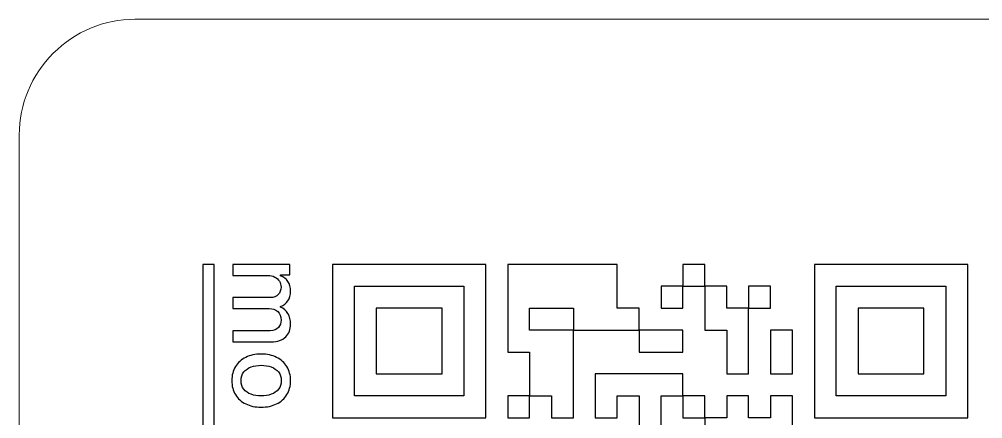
# Model space of a CAD drawing. Header units: millimetres. Extents: x -19 to 19, y -61 to 61.
# Drawn here: x -18.5 to -6, y 55.84 to 61.01 of the extents above; entities that cross this region are included whole.
import ezdxf
from ezdxf.lldxf.tags import DXFTag

# ---------------------------------------------------------------- set-up
doc = ezdxf.new("R2010")
doc.units = ezdxf.units.MM
doc.header["$MEASUREMENT"] = 0
doc.layers.add('Layer 1', color=7, linetype='Continuous')
tags = doc.linetypes.add('New Line51', pattern=[0.2, 0.1, -0.1]).pattern_tags.tags
tags[6:7] = [DXFTag(74, 4), DXFTag(75, 0), DXFTag(340, '0'), DXFTag(46, 1.0), DXFTag(50, 0.0), DXFTag(44, 0.0), DXFTag(45, 0.0)]
tags[4:5] = [DXFTag(74, 4), DXFTag(75, 0), DXFTag(340, '0'), DXFTag(46, 1.0), DXFTag(50, 0.0), DXFTag(44, 0.0), DXFTag(45, 0.0)]
tags = doc.linetypes.add('New Line52', pattern=[0.2, 0.1, -0.1]).pattern_tags.tags
tags[6:7] = [DXFTag(74, 4), DXFTag(75, 0), DXFTag(340, '0'), DXFTag(46, 1.0), DXFTag(50, 0.0), DXFTag(44, 0.0), DXFTag(45, 0.0)]
tags[4:5] = [DXFTag(74, 4), DXFTag(75, 0), DXFTag(340, '0'), DXFTag(46, 1.0), DXFTag(50, 0.0), DXFTag(44, 0.0), DXFTag(45, 0.0)]
tags = doc.linetypes.add('New Line53', pattern=[0.2, 0.1, -0.1]).pattern_tags.tags
tags[6:7] = [DXFTag(74, 4), DXFTag(75, 0), DXFTag(340, '0'), DXFTag(46, 1.0), DXFTag(50, 0.0), DXFTag(44, 0.0), DXFTag(45, 0.0)]
tags[4:5] = [DXFTag(74, 4), DXFTag(75, 0), DXFTag(340, '0'), DXFTag(46, 1.0), DXFTag(50, 0.0), DXFTag(44, 0.0), DXFTag(45, 0.0)]

msp = doc.modelspace()

# ---------------------------------------------------------------- linework, layer by layer
at = {"layer": 'Layer 1', "linetype": 'New Line52', "lineweight": 5}
msp.add_open_spline([(-17.002, 61.0143), (-17.4007, 61.0143), (-17.7817, 60.8556), (-18.0604, 60.5733), (-18.0604, 60.5733), (-18.3427, 60.2946), (-18.5015, 59.9135), (-18.5015, 59.5148)], degree=3, knots=[0, 0, 0, 0, 0.3333333, 0.3333333, 0.3333333, 0.3333333, 1, 1, 1, 1], dxfattribs=at)
at = {"layer": 'Layer 1', "linetype": 'New Line51', "lineweight": 5}
msp.add_open_spline([(7.674, 61.0143), (7.674, 61.0143), (-17.002, 61.0143), (-17.002, 61.0143)], degree=3, dxfattribs=at)
at = {"layer": 'Layer 1', "linetype": 'New Line53', "lineweight": 5}
msp.add_open_spline([(-18.5015, 59.5148), (-18.5015, 59.5148), (-18.5015, -59.4971), (-18.5015, -59.4971)], degree=3, dxfattribs=at)
at = {"layer": 'Layer 1'}
for points, knots in [([(-15.9744, 57.839), (-15.9744, 57.839), (-15.9744, 49.5973), (-15.9744, 49.5973), (-15.9744, 49.5973), (-15.9744, 49.5973), (-16.1188, 49.5973), (-16.1188, 49.5973), (-16.1188, 49.5973), (-16.1188, 49.5973), (-16.1188, 57.839), (-16.1188, 57.839), (-16.1188, 57.839), (-16.1188, 57.839), (-15.9744, 57.839), (-15.9744, 57.839)], [0, 0, 0, 0, 0.2, 0.2, 0.2, 0.2, 0.4, 0.4, 0.4, 0.4, 0.6, 0.6, 0.6, 0.6, 1, 1, 1, 1]), ([(-15.7287, 57.839), (-15.7287, 57.839), (-14.9906, 57.839), (-14.9906, 57.839), (-14.9906, 57.839), (-14.9906, 57.839), (-14.9906, 57.701), (-14.9906, 57.701), (-14.9906, 57.701), (-14.9906, 57.701), (-15.1107, 57.701), (-15.1107, 57.701), (-15.1107, 57.701), (-15.1107, 57.701), (-15.1107, 57.6919), (-15.1107, 57.6919), (-15.1107, 57.6919), (-15.0701, 57.6765), (-15.0384, 57.6513), (-15.0156, 57.6165), (-15.0156, 57.6165), (-14.9925, 57.5815), (-14.981, 57.5397), (-14.981, 57.4911), (-14.981, 57.4911), (-14.981, 57.4417), (-14.9925, 57.4004), (-15.0156, 57.367), (-15.0156, 57.367), (-15.0387, 57.3334), (-15.0704, 57.3085), (-15.1107, 57.2925), (-15.1107, 57.2925), (-15.1107, 57.2925), (-15.1107, 57.2848), (-15.1107, 57.2848), (-15.1107, 57.2848), (-15.0713, 57.2672), (-15.04, 57.2392), (-15.0165, 57.2008), (-15.0165, 57.2008), (-14.9928, 57.1623), (-14.981, 57.1165), (-14.981, 57.0633), (-14.981, 57.0633), (-14.981, 56.9964), (-15.0019, 56.9417), (-15.0439, 56.8994), (-15.0439, 56.8994), (-15.0859, 56.8568), (-15.1492, 56.8355), (-15.2337, 56.8355), (-15.2337, 56.8355), (-15.2337, 56.8355), (-15.7287, 56.8355), (-15.7287, 56.8355), (-15.7287, 56.8355), (-15.7287, 56.8355), (-15.7287, 56.9792), (-15.7287, 56.9792), (-15.7287, 56.9792), (-15.7287, 56.9792), (-15.2472, 56.9792), (-15.2472, 56.9792), (-15.2472, 56.9792), (-15.1973, 56.9792), (-15.161, 56.9928), (-15.1386, 57.0201), (-15.1386, 57.0201), (-15.1162, 57.0473), (-15.1049, 57.0798), (-15.1049, 57.1176), (-15.1049, 57.1176), (-15.1049, 57.1644), (-15.1194, 57.2008), (-15.1482, 57.2267), (-15.1482, 57.2267), (-15.1767, 57.2526), (-15.2135, 57.2657), (-15.2583, 57.2657), (-15.2583, 57.2657), (-15.2583, 57.2657), (-15.7287, 57.2657), (-15.7287, 57.2657), (-15.7287, 57.2657), (-15.7287, 57.2657), (-15.7287, 57.4088), (-15.7287, 57.4088), (-15.7287, 57.4088), (-15.7287, 57.4088), (-15.2381, 57.4088), (-15.2381, 57.4088), (-15.2381, 57.4088), (-15.198, 57.4088), (-15.1659, 57.4213), (-15.1415, 57.4463), (-15.1415, 57.4463), (-15.1171, 57.4713), (-15.1049, 57.5039), (-15.1049, 57.5438), (-15.1049, 57.5438), (-15.1049, 57.5711), (-15.1122, 57.5963), (-15.1266, 57.6193), (-15.1266, 57.6193), (-15.1407, 57.642), (-15.1604, 57.6605), (-15.1857, 57.6746), (-15.1857, 57.6746), (-15.2111, 57.6883), (-15.2403, 57.6952), (-15.2736, 57.6952), (-15.2736, 57.6952), (-15.2736, 57.6952), (-15.7287, 57.6952), (-15.7287, 57.6952), (-15.7287, 57.6952), (-15.7287, 57.6952), (-15.7287, 57.839), (-15.7287, 57.839)], [0, 0, 0, 0, 0.0322581, 0.0322581, 0.0322581, 0.0322581, 0.0645161, 0.0645161, 0.0645161, 0.0645161, 0.0967742, 0.0967742, 0.0967742, 0.0967742, 0.1290323, 0.1290323, 0.1290323, 0.1290323, 0.1612903, 0.1612903, 0.1612903, 0.1612903, 0.1935484, 0.1935484, 0.1935484, 0.1935484, 0.2258065, 0.2258065, 0.2258065, 0.2258065, 0.2580645, 0.2580645, 0.2580645, 0.2580645, 0.2903226, 0.2903226, 0.2903226, 0.2903226, 0.3225806, 0.3225806, 0.3225806, 0.3225806, 0.3548387, 0.3548387, 0.3548387, 0.3548387, 0.3870968, 0.3870968, 0.3870968, 0.3870968, 0.4193548, 0.4193548, 0.4193548, 0.4193548, 0.4516129, 0.4516129, 0.4516129, 0.4516129, 0.483871, 0.483871, 0.483871, 0.483871, 0.516129, 0.516129, 0.516129, 0.516129, 0.5483871, 0.5483871, 0.5483871, 0.5483871, 0.5806452, 0.5806452, 0.5806452, 0.5806452, 0.6129032, 0.6129032, 0.6129032, 0.6129032, 0.6451613, 0.6451613, 0.6451613, 0.6451613, 0.6774194, 0.6774194, 0.6774194, 0.6774194, 0.7096774, 0.7096774, 0.7096774, 0.7096774, 0.7419355, 0.7419355, 0.7419355, 0.7419355, 0.7741935, 0.7741935, 0.7741935, 0.7741935, 0.8064516, 0.8064516, 0.8064516, 0.8064516, 0.8387097, 0.8387097, 0.8387097, 0.8387097, 0.8709677, 0.8709677, 0.8709677, 0.8709677, 0.9032258, 0.9032258, 0.9032258, 0.9032258, 0.9354839, 0.9354839, 0.9354839, 0.9354839, 1, 1, 1, 1]), ([(-14.1527, 55.8497), (-14.1527, 55.8497), (-14.437, 55.8497), (-14.437, 55.8497), (-14.437, 55.8497), (-14.437, 55.8497), (-14.437, 56.1337), (-14.437, 56.1337), (-14.437, 56.1337), (-14.437, 56.1337), (-14.437, 56.418), (-14.437, 56.418), (-14.437, 56.418), (-14.437, 56.418), (-14.437, 56.7022), (-14.437, 56.7022), (-14.437, 56.7022), (-14.437, 56.7022), (-14.437, 56.9863), (-14.437, 56.9863), (-14.437, 56.9863), (-14.437, 56.9863), (-14.437, 57.2705), (-14.437, 57.2705), (-14.437, 57.2705), (-14.437, 57.2705), (-14.437, 57.5548), (-14.437, 57.5548), (-14.437, 57.5548), (-14.437, 57.5548), (-14.437, 57.839), (-14.437, 57.839), (-14.437, 57.839), (-14.437, 57.839), (-14.1527, 57.839), (-14.1527, 57.839), (-14.1527, 57.839), (-14.1527, 57.839), (-13.8687, 57.839), (-13.8687, 57.839), (-13.8687, 57.839), (-13.8687, 57.839), (-13.5844, 57.839), (-13.5844, 57.839), (-13.5844, 57.839), (-13.5844, 57.839), (-13.3002, 57.839), (-13.3002, 57.839), (-13.3002, 57.839), (-13.3002, 57.839), (-13.0159, 57.839), (-13.0159, 57.839), (-13.0159, 57.839), (-13.0159, 57.839), (-12.7319, 57.839), (-12.7319, 57.839), (-12.7319, 57.839), (-12.7319, 57.839), (-12.4476, 57.839), (-12.4476, 57.839), (-12.4476, 57.839), (-12.4476, 57.839), (-12.4476, 57.5548), (-12.4476, 57.5548), (-12.4476, 57.5548), (-12.4476, 57.5548), (-12.4476, 57.2705), (-12.4476, 57.2705), (-12.4476, 57.2705), (-12.4476, 57.2705), (-12.4476, 56.9863), (-12.4476, 56.9863), (-12.4476, 56.9863), (-12.4476, 56.9863), (-12.4476, 56.7022), (-12.4476, 56.7022), (-12.4476, 56.7022), (-12.4476, 56.7022), (-12.4476, 56.418), (-12.4476, 56.418), (-12.4476, 56.418), (-12.4476, 56.418), (-12.4476, 56.1337), (-12.4476, 56.1337), (-12.4476, 56.1337), (-12.4476, 56.1337), (-12.4476, 55.8497), (-12.4476, 55.8497), (-12.4476, 55.8497), (-12.4476, 55.8497), (-12.7319, 55.8497), (-12.7319, 55.8497), (-12.7319, 55.8497), (-12.7319, 55.8497), (-13.0159, 55.8497), (-13.0159, 55.8497), (-13.0159, 55.8497), (-13.0159, 55.8497), (-13.3002, 55.8497), (-13.3002, 55.8497), (-13.3002, 55.8497), (-13.3002, 55.8497), (-13.5844, 55.8497), (-13.5844, 55.8497), (-13.5844, 55.8497), (-13.5844, 55.8497), (-13.8687, 55.8497), (-13.8687, 55.8497), (-13.8687, 55.8497), (-13.8687, 55.8497), (-14.1527, 55.8497), (-14.1527, 55.8497)], [0, 0, 0, 0, 0.0344828, 0.0344828, 0.0344828, 0.0344828, 0.0689655, 0.0689655, 0.0689655, 0.0689655, 0.1034483, 0.1034483, 0.1034483, 0.1034483, 0.137931, 0.137931, 0.137931, 0.137931, 0.1724138, 0.1724138, 0.1724138, 0.1724138, 0.2068966, 0.2068966, 0.2068966, 0.2068966, 0.2413793, 0.2413793, 0.2413793, 0.2413793, 0.2758621, 0.2758621, 0.2758621, 0.2758621, 0.3103448, 0.3103448, 0.3103448, 0.3103448, 0.3448276, 0.3448276, 0.3448276, 0.3448276, 0.3793103, 0.3793103, 0.3793103, 0.3793103, 0.4137931, 0.4137931, 0.4137931, 0.4137931, 0.4482759, 0.4482759, 0.4482759, 0.4482759, 0.4827586, 0.4827586, 0.4827586, 0.4827586, 0.5172414, 0.5172414, 0.5172414, 0.5172414, 0.5517241, 0.5517241, 0.5517241, 0.5517241, 0.5862069, 0.5862069, 0.5862069, 0.5862069, 0.6206897, 0.6206897, 0.6206897, 0.6206897, 0.6551724, 0.6551724, 0.6551724, 0.6551724, 0.6896552, 0.6896552, 0.6896552, 0.6896552, 0.7241379, 0.7241379, 0.7241379, 0.7241379, 0.7586207, 0.7586207, 0.7586207, 0.7586207, 0.7931034, 0.7931034, 0.7931034, 0.7931034, 0.8275862, 0.8275862, 0.8275862, 0.8275862, 0.862069, 0.862069, 0.862069, 0.862069, 0.8965517, 0.8965517, 0.8965517, 0.8965517, 0.9310345, 0.9310345, 0.9310345, 0.9310345, 1, 1, 1, 1]), ([(-11.8793, 56.1337), (-11.8793, 56.1337), (-11.8793, 55.8497), (-11.8793, 55.8497), (-11.8793, 55.8497), (-11.8793, 55.8497), (-12.1634, 55.8497), (-12.1634, 55.8497), (-12.1634, 55.8497), (-12.1634, 55.8497), (-12.1634, 56.1337), (-12.1634, 56.1337), (-12.1634, 56.1337), (-12.1634, 56.1337), (-11.8793, 56.1337), (-11.8793, 56.1337), (-11.8793, 56.1337), (-11.8793, 56.1337), (-11.8793, 56.418), (-11.8793, 56.418), (-11.8793, 56.418), (-11.8793, 56.418), (-11.8793, 56.7022), (-11.8793, 56.7022), (-11.8793, 56.7022), (-11.8793, 56.7022), (-12.1634, 56.7022), (-12.1634, 56.7022), (-12.1634, 56.7022), (-12.1634, 56.7022), (-12.1634, 56.9863), (-12.1634, 56.9863), (-12.1634, 56.9863), (-12.1634, 56.9863), (-12.1634, 57.2705), (-12.1634, 57.2705), (-12.1634, 57.2705), (-12.1634, 57.2705), (-12.1634, 57.5548), (-12.1634, 57.5548), (-12.1634, 57.5548), (-12.1634, 57.5548), (-12.1634, 57.839), (-12.1634, 57.839), (-12.1634, 57.839), (-12.1634, 57.839), (-11.8793, 57.839), (-11.8793, 57.839), (-11.8793, 57.839), (-11.8793, 57.839), (-11.595, 57.839), (-11.595, 57.839), (-11.595, 57.839), (-11.595, 57.839), (-11.3108, 57.839), (-11.3108, 57.839), (-11.3108, 57.839), (-11.3108, 57.839), (-11.0267, 57.839), (-11.0267, 57.839), (-11.0267, 57.839), (-11.0267, 57.839), (-10.7425, 57.839), (-10.7425, 57.839), (-10.7425, 57.839), (-10.7425, 57.839), (-10.7425, 57.5548), (-10.7425, 57.5548), (-10.7425, 57.5548), (-10.7425, 57.5548), (-10.7425, 57.2705), (-10.7425, 57.2705), (-10.7425, 57.2705), (-10.7425, 57.2705), (-10.4582, 57.2705), (-10.4582, 57.2705), (-10.4582, 57.2705), (-10.4582, 57.2705), (-10.4582, 56.9863), (-10.4582, 56.9863), (-10.4582, 56.9863), (-10.4582, 56.9863), (-10.174, 56.9863), (-10.174, 56.9863), (-10.174, 56.9863), (-10.174, 56.9863), (-9.8899, 56.9863), (-9.8899, 56.9863), (-9.8899, 56.9863), (-9.8899, 56.9863), (-9.8899, 56.7022), (-9.8899, 56.7022), (-9.8899, 56.7022), (-9.8899, 56.7022), (-10.174, 56.7022), (-10.174, 56.7022), (-10.174, 56.7022), (-10.174, 56.7022), (-10.4582, 56.7022), (-10.4582, 56.7022), (-10.4582, 56.7022), (-10.4582, 56.7022), (-10.4582, 56.9863), (-10.4582, 56.9863), (-10.4582, 56.9863), (-10.4582, 56.9863), (-10.7425, 56.9863), (-10.7425, 56.9863), (-10.7425, 56.9863), (-10.7425, 56.9863), (-11.0267, 56.9863), (-11.0267, 56.9863), (-11.0267, 56.9863), (-11.0267, 56.9863), (-11.3108, 56.9863), (-11.3108, 56.9863), (-11.3108, 56.9863), (-11.3108, 56.9863), (-11.3108, 56.7022), (-11.3108, 56.7022), (-11.3108, 56.7022), (-11.3108, 56.7022), (-11.3108, 56.418), (-11.3108, 56.418), (-11.3108, 56.418), (-11.3108, 56.418), (-11.3108, 56.1337), (-11.3108, 56.1337), (-11.3108, 56.1337), (-11.3108, 56.1337), (-11.3108, 55.8497), (-11.3108, 55.8497), (-11.3108, 55.8497), (-11.3108, 55.8497), (-11.595, 55.8497), (-11.595, 55.8497), (-11.595, 55.8497), (-11.595, 55.8497), (-11.595, 56.1337), (-11.595, 56.1337), (-11.595, 56.1337), (-11.595, 56.1337), (-11.8793, 56.1337), (-11.8793, 56.1337)], [0, 0, 0, 0, 0.027027, 0.027027, 0.027027, 0.027027, 0.0540541, 0.0540541, 0.0540541, 0.0540541, 0.0810811, 0.0810811, 0.0810811, 0.0810811, 0.1081081, 0.1081081, 0.1081081, 0.1081081, 0.1351351, 0.1351351, 0.1351351, 0.1351351, 0.1621622, 0.1621622, 0.1621622, 0.1621622, 0.1891892, 0.1891892, 0.1891892, 0.1891892, 0.2162162, 0.2162162, 0.2162162, 0.2162162, 0.2432432, 0.2432432, 0.2432432, 0.2432432, 0.2702703, 0.2702703, 0.2702703, 0.2702703, 0.2972973, 0.2972973, 0.2972973, 0.2972973, 0.3243243, 0.3243243, 0.3243243, 0.3243243, 0.3513514, 0.3513514, 0.3513514, 0.3513514, 0.3783784, 0.3783784, 0.3783784, 0.3783784, 0.4054054, 0.4054054, 0.4054054, 0.4054054, 0.4324324, 0.4324324, 0.4324324, 0.4324324, 0.4594595, 0.4594595, 0.4594595, 0.4594595, 0.4864865, 0.4864865, 0.4864865, 0.4864865, 0.5135135, 0.5135135, 0.5135135, 0.5135135, 0.5405405, 0.5405405, 0.5405405, 0.5405405, 0.5675676, 0.5675676, 0.5675676, 0.5675676, 0.5945946, 0.5945946, 0.5945946, 0.5945946, 0.6216216, 0.6216216, 0.6216216, 0.6216216, 0.6486486, 0.6486486, 0.6486486, 0.6486486, 0.6756757, 0.6756757, 0.6756757, 0.6756757, 0.7027027, 0.7027027, 0.7027027, 0.7027027, 0.7297297, 0.7297297, 0.7297297, 0.7297297, 0.7567568, 0.7567568, 0.7567568, 0.7567568, 0.7837838, 0.7837838, 0.7837838, 0.7837838, 0.8108108, 0.8108108, 0.8108108, 0.8108108, 0.8378378, 0.8378378, 0.8378378, 0.8378378, 0.8648649, 0.8648649, 0.8648649, 0.8648649, 0.8918919, 0.8918919, 0.8918919, 0.8918919, 0.9189189, 0.9189189, 0.9189189, 0.9189189, 0.9459459, 0.9459459, 0.9459459, 0.9459459, 1, 1, 1, 1]), ([(-9.8899, 57.5548), (-9.8899, 57.5548), (-9.8899, 57.2705), (-9.8899, 57.2705), (-9.8899, 57.2705), (-9.8899, 57.2705), (-10.174, 57.2705), (-10.174, 57.2705), (-10.174, 57.2705), (-10.174, 57.2705), (-10.174, 57.5548), (-10.174, 57.5548), (-10.174, 57.5548), (-10.174, 57.5548), (-9.8899, 57.5548), (-9.8899, 57.5548), (-9.8899, 57.5548), (-9.8899, 57.5548), (-9.8899, 57.839), (-9.8899, 57.839), (-9.8899, 57.839), (-9.8899, 57.839), (-9.6056, 57.839), (-9.6056, 57.839), (-9.6056, 57.839), (-9.6056, 57.839), (-9.6056, 57.5548), (-9.6056, 57.5548), (-9.6056, 57.5548), (-9.6056, 57.5548), (-9.3214, 57.5548), (-9.3214, 57.5548), (-9.3214, 57.5548), (-9.3214, 57.5548), (-9.3214, 57.2705), (-9.3214, 57.2705), (-9.3214, 57.2705), (-9.3214, 57.2705), (-9.0374, 57.2705), (-9.0374, 57.2705), (-9.0374, 57.2705), (-9.0374, 57.2705), (-9.0374, 57.5548), (-9.0374, 57.5548), (-9.0374, 57.5548), (-9.0374, 57.5548), (-8.7531, 57.5548), (-8.7531, 57.5548), (-8.7531, 57.5548), (-8.7531, 57.5548), (-8.7531, 57.2705), (-8.7531, 57.2705), (-8.7531, 57.2705), (-8.7531, 57.2705), (-9.0374, 57.2705), (-9.0374, 57.2705), (-9.0374, 57.2705), (-9.0374, 57.2705), (-9.0374, 56.9863), (-9.0374, 56.9863), (-9.0374, 56.9863), (-9.0374, 56.9863), (-9.0374, 56.7022), (-9.0374, 56.7022), (-9.0374, 56.7022), (-9.0374, 56.7022), (-9.0374, 56.418), (-9.0374, 56.418), (-9.0374, 56.418), (-9.0374, 56.418), (-9.3214, 56.418), (-9.3214, 56.418), (-9.3214, 56.418), (-9.3214, 56.418), (-9.3214, 56.7022), (-9.3214, 56.7022), (-9.3214, 56.7022), (-9.3214, 56.7022), (-9.3214, 56.9863), (-9.3214, 56.9863), (-9.3214, 56.9863), (-9.3214, 56.9863), (-9.6056, 56.9863), (-9.6056, 56.9863), (-9.6056, 56.9863), (-9.6056, 56.9863), (-9.6056, 57.2705), (-9.6056, 57.2705), (-9.6056, 57.2705), (-9.6056, 57.2705), (-9.6056, 57.5548), (-9.6056, 57.5548), (-9.6056, 57.5548), (-9.6056, 57.5548), (-9.8899, 57.5548), (-9.8899, 57.5548)], [0, 0, 0, 0, 0.04, 0.04, 0.04, 0.04, 0.08, 0.08, 0.08, 0.08, 0.12, 0.12, 0.12, 0.12, 0.16, 0.16, 0.16, 0.16, 0.2, 0.2, 0.2, 0.2, 0.24, 0.24, 0.24, 0.24, 0.28, 0.28, 0.28, 0.28, 0.32, 0.32, 0.32, 0.32, 0.36, 0.36, 0.36, 0.36, 0.4, 0.4, 0.4, 0.4, 0.44, 0.44, 0.44, 0.44, 0.48, 0.48, 0.48, 0.48, 0.52, 0.52, 0.52, 0.52, 0.56, 0.56, 0.56, 0.56, 0.6, 0.6, 0.6, 0.6, 0.64, 0.64, 0.64, 0.64, 0.68, 0.68, 0.68, 0.68, 0.72, 0.72, 0.72, 0.72, 0.76, 0.76, 0.76, 0.76, 0.8, 0.8, 0.8, 0.8, 0.84, 0.84, 0.84, 0.84, 0.88, 0.88, 0.88, 0.88, 0.92, 0.92, 0.92, 0.92, 1, 1, 1, 1]), ([(-6.1952, 57.839), (-6.1952, 57.839), (-6.1952, 57.5548), (-6.1952, 57.5548), (-6.1952, 57.5548), (-6.1952, 57.5548), (-6.1952, 57.2705), (-6.1952, 57.2705), (-6.1952, 57.2705), (-6.1952, 57.2705), (-6.1952, 56.9863), (-6.1952, 56.9863), (-6.1952, 56.9863), (-6.1952, 56.9863), (-6.1952, 56.7022), (-6.1952, 56.7022), (-6.1952, 56.7022), (-6.1952, 56.7022), (-6.1952, 56.418), (-6.1952, 56.418), (-6.1952, 56.418), (-6.1952, 56.418), (-6.1952, 56.1337), (-6.1952, 56.1337), (-6.1952, 56.1337), (-6.1952, 56.1337), (-6.1952, 55.8497), (-6.1952, 55.8497), (-6.1952, 55.8497), (-6.1952, 55.8497), (-6.4795, 55.8497), (-6.4795, 55.8497), (-6.4795, 55.8497), (-6.4795, 55.8497), (-6.7637, 55.8497), (-6.7637, 55.8497), (-6.7637, 55.8497), (-6.7637, 55.8497), (-7.0479, 55.8497), (-7.0479, 55.8497), (-7.0479, 55.8497), (-7.0479, 55.8497), (-7.332, 55.8497), (-7.332, 55.8497), (-7.332, 55.8497), (-7.332, 55.8497), (-7.6163, 55.8497), (-7.6163, 55.8497), (-7.6163, 55.8497), (-7.6163, 55.8497), (-7.9006, 55.8497), (-7.9006, 55.8497), (-7.9006, 55.8497), (-7.9006, 55.8497), (-8.1846, 55.8497), (-8.1846, 55.8497), (-8.1846, 55.8497), (-8.1846, 55.8497), (-8.1846, 56.1337), (-8.1846, 56.1337), (-8.1846, 56.1337), (-8.1846, 56.1337), (-8.1846, 56.418), (-8.1846, 56.418), (-8.1846, 56.418), (-8.1846, 56.418), (-8.1846, 56.7022), (-8.1846, 56.7022), (-8.1846, 56.7022), (-8.1846, 56.7022), (-8.1846, 56.9863), (-8.1846, 56.9863), (-8.1846, 56.9863), (-8.1846, 56.9863), (-8.1846, 57.2705), (-8.1846, 57.2705), (-8.1846, 57.2705), (-8.1846, 57.2705), (-8.1846, 57.5548), (-8.1846, 57.5548), (-8.1846, 57.5548), (-8.1846, 57.5548), (-8.1846, 57.839), (-8.1846, 57.839), (-8.1846, 57.839), (-8.1846, 57.839), (-7.9006, 57.839), (-7.9006, 57.839), (-7.9006, 57.839), (-7.9006, 57.839), (-7.6163, 57.839), (-7.6163, 57.839), (-7.6163, 57.839), (-7.6163, 57.839), (-7.332, 57.839), (-7.332, 57.839), (-7.332, 57.839), (-7.332, 57.839), (-7.0479, 57.839), (-7.0479, 57.839), (-7.0479, 57.839), (-7.0479, 57.839), (-6.7637, 57.839), (-6.7637, 57.839), (-6.7637, 57.839), (-6.7637, 57.839), (-6.4795, 57.839), (-6.4795, 57.839), (-6.4795, 57.839), (-6.4795, 57.839), (-6.1952, 57.839), (-6.1952, 57.839)], [0, 0, 0, 0, 0.0344828, 0.0344828, 0.0344828, 0.0344828, 0.0689655, 0.0689655, 0.0689655, 0.0689655, 0.1034483, 0.1034483, 0.1034483, 0.1034483, 0.137931, 0.137931, 0.137931, 0.137931, 0.1724138, 0.1724138, 0.1724138, 0.1724138, 0.2068966, 0.2068966, 0.2068966, 0.2068966, 0.2413793, 0.2413793, 0.2413793, 0.2413793, 0.2758621, 0.2758621, 0.2758621, 0.2758621, 0.3103448, 0.3103448, 0.3103448, 0.3103448, 0.3448276, 0.3448276, 0.3448276, 0.3448276, 0.3793103, 0.3793103, 0.3793103, 0.3793103, 0.4137931, 0.4137931, 0.4137931, 0.4137931, 0.4482759, 0.4482759, 0.4482759, 0.4482759, 0.4827586, 0.4827586, 0.4827586, 0.4827586, 0.5172414, 0.5172414, 0.5172414, 0.5172414, 0.5517241, 0.5517241, 0.5517241, 0.5517241, 0.5862069, 0.5862069, 0.5862069, 0.5862069, 0.6206897, 0.6206897, 0.6206897, 0.6206897, 0.6551724, 0.6551724, 0.6551724, 0.6551724, 0.6896552, 0.6896552, 0.6896552, 0.6896552, 0.7241379, 0.7241379, 0.7241379, 0.7241379, 0.7586207, 0.7586207, 0.7586207, 0.7586207, 0.7931034, 0.7931034, 0.7931034, 0.7931034, 0.8275862, 0.8275862, 0.8275862, 0.8275862, 0.862069, 0.862069, 0.862069, 0.862069, 0.8965517, 0.8965517, 0.8965517, 0.8965517, 0.9310345, 0.9310345, 0.9310345, 0.9310345, 1, 1, 1, 1]), ([(-14.1527, 56.418), (-14.1527, 56.418), (-14.1527, 56.1337), (-14.1527, 56.1337), (-14.1527, 56.1337), (-14.1527, 56.1337), (-13.8687, 56.1337), (-13.8687, 56.1337), (-13.8687, 56.1337), (-13.8687, 56.1337), (-13.5844, 56.1337), (-13.5844, 56.1337), (-13.5844, 56.1337), (-13.5844, 56.1337), (-13.3002, 56.1337), (-13.3002, 56.1337), (-13.3002, 56.1337), (-13.3002, 56.1337), (-13.0159, 56.1337), (-13.0159, 56.1337), (-13.0159, 56.1337), (-13.0159, 56.1337), (-12.7319, 56.1337), (-12.7319, 56.1337), (-12.7319, 56.1337), (-12.7319, 56.1337), (-12.7319, 56.418), (-12.7319, 56.418), (-12.7319, 56.418), (-12.7319, 56.418), (-12.7319, 56.7022), (-12.7319, 56.7022), (-12.7319, 56.7022), (-12.7319, 56.7022), (-12.7319, 56.9863), (-12.7319, 56.9863), (-12.7319, 56.9863), (-12.7319, 56.9863), (-12.7319, 57.2705), (-12.7319, 57.2705), (-12.7319, 57.2705), (-12.7319, 57.2705), (-12.7319, 57.5548), (-12.7319, 57.5548), (-12.7319, 57.5548), (-12.7319, 57.5548), (-13.0159, 57.5548), (-13.0159, 57.5548), (-13.0159, 57.5548), (-13.0159, 57.5548), (-13.3002, 57.5548), (-13.3002, 57.5548), (-13.3002, 57.5548), (-13.3002, 57.5548), (-13.5844, 57.5548), (-13.5844, 57.5548), (-13.5844, 57.5548), (-13.5844, 57.5548), (-13.8687, 57.5548), (-13.8687, 57.5548), (-13.8687, 57.5548), (-13.8687, 57.5548), (-14.1527, 57.5548), (-14.1527, 57.5548), (-14.1527, 57.5548), (-14.1527, 57.5548), (-14.1527, 57.2705), (-14.1527, 57.2705), (-14.1527, 57.2705), (-14.1527, 57.2705), (-14.1527, 56.9863), (-14.1527, 56.9863), (-14.1527, 56.9863), (-14.1527, 56.9863), (-14.1527, 56.7022), (-14.1527, 56.7022), (-14.1527, 56.7022), (-14.1527, 56.7022), (-14.1527, 56.418), (-14.1527, 56.418)], [0, 0, 0, 0, 0.047619, 0.047619, 0.047619, 0.047619, 0.0952381, 0.0952381, 0.0952381, 0.0952381, 0.1428571, 0.1428571, 0.1428571, 0.1428571, 0.1904762, 0.1904762, 0.1904762, 0.1904762, 0.2380952, 0.2380952, 0.2380952, 0.2380952, 0.2857143, 0.2857143, 0.2857143, 0.2857143, 0.3333333, 0.3333333, 0.3333333, 0.3333333, 0.3809524, 0.3809524, 0.3809524, 0.3809524, 0.4285714, 0.4285714, 0.4285714, 0.4285714, 0.4761905, 0.4761905, 0.4761905, 0.4761905, 0.5238095, 0.5238095, 0.5238095, 0.5238095, 0.5714286, 0.5714286, 0.5714286, 0.5714286, 0.6190476, 0.6190476, 0.6190476, 0.6190476, 0.6666667, 0.6666667, 0.6666667, 0.6666667, 0.7142857, 0.7142857, 0.7142857, 0.7142857, 0.7619048, 0.7619048, 0.7619048, 0.7619048, 0.8095238, 0.8095238, 0.8095238, 0.8095238, 0.8571429, 0.8571429, 0.8571429, 0.8571429, 0.9047619, 0.9047619, 0.9047619, 0.9047619, 1, 1, 1, 1]), ([(-7.9006, 56.1337), (-7.9006, 56.1337), (-7.6163, 56.1337), (-7.6163, 56.1337), (-7.6163, 56.1337), (-7.6163, 56.1337), (-7.332, 56.1337), (-7.332, 56.1337), (-7.332, 56.1337), (-7.332, 56.1337), (-7.0479, 56.1337), (-7.0479, 56.1337), (-7.0479, 56.1337), (-7.0479, 56.1337), (-6.7637, 56.1337), (-6.7637, 56.1337), (-6.7637, 56.1337), (-6.7637, 56.1337), (-6.4795, 56.1337), (-6.4795, 56.1337), (-6.4795, 56.1337), (-6.4795, 56.1337), (-6.4795, 56.418), (-6.4795, 56.418), (-6.4795, 56.418), (-6.4795, 56.418), (-6.4795, 56.7022), (-6.4795, 56.7022), (-6.4795, 56.7022), (-6.4795, 56.7022), (-6.4795, 56.9863), (-6.4795, 56.9863), (-6.4795, 56.9863), (-6.4795, 56.9863), (-6.4795, 57.2705), (-6.4795, 57.2705), (-6.4795, 57.2705), (-6.4795, 57.2705), (-6.4795, 57.5548), (-6.4795, 57.5548), (-6.4795, 57.5548), (-6.4795, 57.5548), (-6.7637, 57.5548), (-6.7637, 57.5548), (-6.7637, 57.5548), (-6.7637, 57.5548), (-7.0479, 57.5548), (-7.0479, 57.5548), (-7.0479, 57.5548), (-7.0479, 57.5548), (-7.332, 57.5548), (-7.332, 57.5548), (-7.332, 57.5548), (-7.332, 57.5548), (-7.6163, 57.5548), (-7.6163, 57.5548), (-7.6163, 57.5548), (-7.6163, 57.5548), (-7.9006, 57.5548), (-7.9006, 57.5548), (-7.9006, 57.5548), (-7.9006, 57.5548), (-7.9006, 57.2705), (-7.9006, 57.2705), (-7.9006, 57.2705), (-7.9006, 57.2705), (-7.9006, 56.9863), (-7.9006, 56.9863), (-7.9006, 56.9863), (-7.9006, 56.9863), (-7.9006, 56.7022), (-7.9006, 56.7022), (-7.9006, 56.7022), (-7.9006, 56.7022), (-7.9006, 56.418), (-7.9006, 56.418), (-7.9006, 56.418), (-7.9006, 56.418), (-7.9006, 56.1337), (-7.9006, 56.1337)], [0, 0, 0, 0, 0.047619, 0.047619, 0.047619, 0.047619, 0.0952381, 0.0952381, 0.0952381, 0.0952381, 0.1428571, 0.1428571, 0.1428571, 0.1428571, 0.1904762, 0.1904762, 0.1904762, 0.1904762, 0.2380952, 0.2380952, 0.2380952, 0.2380952, 0.2857143, 0.2857143, 0.2857143, 0.2857143, 0.3333333, 0.3333333, 0.3333333, 0.3333333, 0.3809524, 0.3809524, 0.3809524, 0.3809524, 0.4285714, 0.4285714, 0.4285714, 0.4285714, 0.4761905, 0.4761905, 0.4761905, 0.4761905, 0.5238095, 0.5238095, 0.5238095, 0.5238095, 0.5714286, 0.5714286, 0.5714286, 0.5714286, 0.6190476, 0.6190476, 0.6190476, 0.6190476, 0.6666667, 0.6666667, 0.6666667, 0.6666667, 0.7142857, 0.7142857, 0.7142857, 0.7142857, 0.7619048, 0.7619048, 0.7619048, 0.7619048, 0.8095238, 0.8095238, 0.8095238, 0.8095238, 0.8571429, 0.8571429, 0.8571429, 0.8571429, 0.9047619, 0.9047619, 0.9047619, 0.9047619, 1, 1, 1, 1]), ([(-13.5844, 56.418), (-13.5844, 56.418), (-13.8687, 56.418), (-13.8687, 56.418), (-13.8687, 56.418), (-13.8687, 56.418), (-13.8687, 56.7022), (-13.8687, 56.7022), (-13.8687, 56.7022), (-13.8687, 56.7022), (-13.8687, 56.9863), (-13.8687, 56.9863), (-13.8687, 56.9863), (-13.8687, 56.9863), (-13.8687, 57.2705), (-13.8687, 57.2705), (-13.8687, 57.2705), (-13.8687, 57.2705), (-13.5844, 57.2705), (-13.5844, 57.2705), (-13.5844, 57.2705), (-13.5844, 57.2705), (-13.3002, 57.2705), (-13.3002, 57.2705), (-13.3002, 57.2705), (-13.3002, 57.2705), (-13.0159, 57.2705), (-13.0159, 57.2705), (-13.0159, 57.2705), (-13.0159, 57.2705), (-13.0159, 56.9863), (-13.0159, 56.9863), (-13.0159, 56.9863), (-13.0159, 56.9863), (-13.0159, 56.7022), (-13.0159, 56.7022), (-13.0159, 56.7022), (-13.0159, 56.7022), (-13.0159, 56.418), (-13.0159, 56.418), (-13.0159, 56.418), (-13.0159, 56.418), (-13.3002, 56.418), (-13.3002, 56.418), (-13.3002, 56.418), (-13.3002, 56.418), (-13.5844, 56.418), (-13.5844, 56.418)], [0, 0, 0, 0, 0.0769231, 0.0769231, 0.0769231, 0.0769231, 0.1538462, 0.1538462, 0.1538462, 0.1538462, 0.2307692, 0.2307692, 0.2307692, 0.2307692, 0.3076923, 0.3076923, 0.3076923, 0.3076923, 0.3846154, 0.3846154, 0.3846154, 0.3846154, 0.4615385, 0.4615385, 0.4615385, 0.4615385, 0.5384615, 0.5384615, 0.5384615, 0.5384615, 0.6153846, 0.6153846, 0.6153846, 0.6153846, 0.6923077, 0.6923077, 0.6923077, 0.6923077, 0.7692308, 0.7692308, 0.7692308, 0.7692308, 0.8461538, 0.8461538, 0.8461538, 0.8461538, 1, 1, 1, 1]), ([(-11.8793, 57.2705), (-11.8793, 57.2705), (-11.8793, 56.9863), (-11.8793, 56.9863), (-11.8793, 56.9863), (-11.8793, 56.9863), (-11.595, 56.9863), (-11.595, 56.9863), (-11.595, 56.9863), (-11.595, 56.9863), (-11.3108, 56.9863), (-11.3108, 56.9863), (-11.3108, 56.9863), (-11.3108, 56.9863), (-11.3108, 57.2705), (-11.3108, 57.2705), (-11.3108, 57.2705), (-11.3108, 57.2705), (-11.595, 57.2705), (-11.595, 57.2705), (-11.595, 57.2705), (-11.595, 57.2705), (-11.8793, 57.2705), (-11.8793, 57.2705)], [0, 0, 0, 0, 0.1428571, 0.1428571, 0.1428571, 0.1428571, 0.2857143, 0.2857143, 0.2857143, 0.2857143, 0.4285714, 0.4285714, 0.4285714, 0.4285714, 0.5714286, 0.5714286, 0.5714286, 0.5714286, 0.7142857, 0.7142857, 0.7142857, 0.7142857, 1, 1, 1, 1]), ([(-7.332, 56.418), (-7.332, 56.418), (-7.6163, 56.418), (-7.6163, 56.418), (-7.6163, 56.418), (-7.6163, 56.418), (-7.6163, 56.7022), (-7.6163, 56.7022), (-7.6163, 56.7022), (-7.6163, 56.7022), (-7.6163, 56.9863), (-7.6163, 56.9863), (-7.6163, 56.9863), (-7.6163, 56.9863), (-7.6163, 57.2705), (-7.6163, 57.2705), (-7.6163, 57.2705), (-7.6163, 57.2705), (-7.332, 57.2705), (-7.332, 57.2705), (-7.332, 57.2705), (-7.332, 57.2705), (-7.0479, 57.2705), (-7.0479, 57.2705), (-7.0479, 57.2705), (-7.0479, 57.2705), (-6.7637, 57.2705), (-6.7637, 57.2705), (-6.7637, 57.2705), (-6.7637, 57.2705), (-6.7637, 56.9863), (-6.7637, 56.9863), (-6.7637, 56.9863), (-6.7637, 56.9863), (-6.7637, 56.7022), (-6.7637, 56.7022), (-6.7637, 56.7022), (-6.7637, 56.7022), (-6.7637, 56.418), (-6.7637, 56.418), (-6.7637, 56.418), (-6.7637, 56.418), (-7.0479, 56.418), (-7.0479, 56.418), (-7.0479, 56.418), (-7.0479, 56.418), (-7.332, 56.418), (-7.332, 56.418)], [0, 0, 0, 0, 0.0769231, 0.0769231, 0.0769231, 0.0769231, 0.1538462, 0.1538462, 0.1538462, 0.1538462, 0.2307692, 0.2307692, 0.2307692, 0.2307692, 0.3076923, 0.3076923, 0.3076923, 0.3076923, 0.3846154, 0.3846154, 0.3846154, 0.3846154, 0.4615385, 0.4615385, 0.4615385, 0.4615385, 0.5384615, 0.5384615, 0.5384615, 0.5384615, 0.6153846, 0.6153846, 0.6153846, 0.6153846, 0.6923077, 0.6923077, 0.6923077, 0.6923077, 0.7692308, 0.7692308, 0.7692308, 0.7692308, 0.8461538, 0.8461538, 0.8461538, 0.8461538, 1, 1, 1, 1]), ([(-8.4688, 56.7022), (-8.4688, 56.7022), (-8.4688, 56.418), (-8.4688, 56.418), (-8.4688, 56.418), (-8.4688, 56.418), (-8.7531, 56.418), (-8.7531, 56.418), (-8.7531, 56.418), (-8.7531, 56.418), (-8.7531, 56.7022), (-8.7531, 56.7022), (-8.7531, 56.7022), (-8.7531, 56.7022), (-8.7531, 56.9863), (-8.7531, 56.9863), (-8.7531, 56.9863), (-8.7531, 56.9863), (-8.4688, 56.9863), (-8.4688, 56.9863), (-8.4688, 56.9863), (-8.4688, 56.9863), (-8.4688, 56.7022), (-8.4688, 56.7022)], [0, 0, 0, 0, 0.1428571, 0.1428571, 0.1428571, 0.1428571, 0.2857143, 0.2857143, 0.2857143, 0.2857143, 0.4285714, 0.4285714, 0.4285714, 0.4285714, 0.5714286, 0.5714286, 0.5714286, 0.5714286, 0.7142857, 0.7142857, 0.7142857, 0.7142857, 1, 1, 1, 1]), ([(-15.7436, 56.332), (-15.7436, 56.4012), (-15.7278, 56.4616), (-15.696, 56.5132), (-15.696, 56.5132), (-15.6643, 56.5647), (-15.62, 56.6048), (-15.563, 56.6334), (-15.563, 56.6334), (-15.5059, 56.6618), (-15.4393, 56.6761), (-15.3631, 56.6761), (-15.3631, 56.6761), (-15.2865, 56.6761), (-15.2195, 56.6618), (-15.1621, 56.6334), (-15.1621, 56.6334), (-15.1048, 56.6048), (-15.0603, 56.5647), (-15.0285, 56.5132), (-15.0285, 56.5132), (-14.9968, 56.4616), (-14.981, 56.4012), (-14.981, 56.332), (-14.981, 56.332), (-14.981, 56.2628), (-14.9968, 56.2024), (-15.0285, 56.1509), (-15.0285, 56.1509), (-15.0603, 56.0992), (-15.1048, 56.0592), (-15.1621, 56.0307), (-15.1621, 56.0307), (-15.2195, 56.0022), (-15.2865, 55.988), (-15.3631, 55.988), (-15.3631, 55.988), (-15.4393, 55.988), (-15.5059, 56.0022), (-15.563, 56.0307), (-15.563, 56.0307), (-15.62, 56.0592), (-15.6643, 56.0992), (-15.696, 56.1509), (-15.696, 56.1509), (-15.7278, 56.2024), (-15.7436, 56.2628), (-15.7436, 56.332)], [0, 0, 0, 0, 0.0769231, 0.0769231, 0.0769231, 0.0769231, 0.1538462, 0.1538462, 0.1538462, 0.1538462, 0.2307692, 0.2307692, 0.2307692, 0.2307692, 0.3076923, 0.3076923, 0.3076923, 0.3076923, 0.3846154, 0.3846154, 0.3846154, 0.3846154, 0.4615385, 0.4615385, 0.4615385, 0.4615385, 0.5384615, 0.5384615, 0.5384615, 0.5384615, 0.6153846, 0.6153846, 0.6153846, 0.6153846, 0.6923077, 0.6923077, 0.6923077, 0.6923077, 0.7692308, 0.7692308, 0.7692308, 0.7692308, 0.8461538, 0.8461538, 0.8461538, 0.8461538, 1, 1, 1, 1]), ([(-15.623, 56.3315), (-15.623, 56.2867), (-15.6111, 56.2495), (-15.5874, 56.22), (-15.5874, 56.22), (-15.5637, 56.1906), (-15.5322, 56.1688), (-15.4928, 56.1547), (-15.4928, 56.1547), (-15.4533, 56.1403), (-15.41, 56.133), (-15.3626, 56.133), (-15.3626, 56.133), (-15.3155, 56.133), (-15.2722, 56.1403), (-15.2328, 56.1547), (-15.2328, 56.1547), (-15.1931, 56.1688), (-15.1612, 56.1906), (-15.1372, 56.22), (-15.1372, 56.22), (-15.1131, 56.2495), (-15.1011, 56.2867), (-15.1011, 56.3315), (-15.1011, 56.3315), (-15.1011, 56.3767), (-15.1131, 56.4142), (-15.1372, 56.4439), (-15.1372, 56.4439), (-15.1612, 56.4734), (-15.1931, 56.4954), (-15.2328, 56.5098), (-15.2328, 56.5098), (-15.2722, 56.5239), (-15.3155, 56.531), (-15.3626, 56.531), (-15.3626, 56.531), (-15.41, 56.531), (-15.4533, 56.5239), (-15.4928, 56.5098), (-15.4928, 56.5098), (-15.5322, 56.4954), (-15.5637, 56.4734), (-15.5874, 56.4439), (-15.5874, 56.4439), (-15.6111, 56.4142), (-15.623, 56.3767), (-15.623, 56.3315)], [0, 0, 0, 0, 0.0769231, 0.0769231, 0.0769231, 0.0769231, 0.1538462, 0.1538462, 0.1538462, 0.1538462, 0.2307692, 0.2307692, 0.2307692, 0.2307692, 0.3076923, 0.3076923, 0.3076923, 0.3076923, 0.3846154, 0.3846154, 0.3846154, 0.3846154, 0.4615385, 0.4615385, 0.4615385, 0.4615385, 0.5384615, 0.5384615, 0.5384615, 0.5384615, 0.6153846, 0.6153846, 0.6153846, 0.6153846, 0.6923077, 0.6923077, 0.6923077, 0.6923077, 0.7692308, 0.7692308, 0.7692308, 0.7692308, 0.8461538, 0.8461538, 0.8461538, 0.8461538, 1, 1, 1, 1]), ([(-10.7425, 56.1337), (-10.7425, 56.1337), (-10.7425, 55.8497), (-10.7425, 55.8497), (-10.7425, 55.8497), (-10.7425, 55.8497), (-11.0267, 55.8497), (-11.0267, 55.8497), (-11.0267, 55.8497), (-11.0267, 55.8497), (-11.0267, 56.1337), (-11.0267, 56.1337), (-11.0267, 56.1337), (-11.0267, 56.1337), (-11.0267, 56.418), (-11.0267, 56.418), (-11.0267, 56.418), (-11.0267, 56.418), (-10.7425, 56.418), (-10.7425, 56.418), (-10.7425, 56.418), (-10.7425, 56.418), (-10.4582, 56.418), (-10.4582, 56.418), (-10.4582, 56.418), (-10.4582, 56.418), (-10.174, 56.418), (-10.174, 56.418), (-10.174, 56.418), (-10.174, 56.418), (-9.8899, 56.418), (-9.8899, 56.418), (-9.8899, 56.418), (-9.8899, 56.418), (-9.8899, 56.1337), (-9.8899, 56.1337), (-9.8899, 56.1337), (-9.8899, 56.1337), (-9.6056, 56.1337), (-9.6056, 56.1337), (-9.6056, 56.1337), (-9.6056, 56.1337), (-9.6056, 55.8497), (-9.6056, 55.8497), (-9.6056, 55.8497), (-9.6056, 55.8497), (-9.3214, 55.8497), (-9.3214, 55.8497), (-9.3214, 55.8497), (-9.3214, 55.8497), (-9.3214, 56.1337), (-9.3214, 56.1337), (-9.3214, 56.1337), (-9.3214, 56.1337), (-9.0374, 56.1337), (-9.0374, 56.1337), (-9.0374, 56.1337), (-9.0374, 56.1337), (-9.0374, 55.8497), (-9.0374, 55.8497), (-9.0374, 55.8497), (-9.0374, 55.8497), (-8.7531, 55.8497), (-8.7531, 55.8497), (-8.7531, 55.8497), (-8.7531, 55.8497), (-8.7531, 56.1337), (-8.7531, 56.1337), (-8.7531, 56.1337), (-8.7531, 56.1337), (-8.4688, 56.1337), (-8.4688, 56.1337), (-8.4688, 56.1337), (-8.4688, 56.1337), (-8.4688, 55.8497), (-8.4688, 55.8497), (-8.4688, 55.8497), (-8.4688, 55.8497), (-8.4688, 55.5654), (-8.4688, 55.5654), (-8.4688, 55.5654), (-8.4688, 55.5654), (-8.7531, 55.5654), (-8.7531, 55.5654), (-8.7531, 55.5654), (-8.7531, 55.5654), (-9.0374, 55.5654), (-9.0374, 55.5654), (-9.0374, 55.5654), (-9.0374, 55.5654), (-9.3214, 55.5654), (-9.3214, 55.5654), (-9.3214, 55.5654), (-9.3214, 55.5654), (-9.6056, 55.5654), (-9.6056, 55.5654), (-9.6056, 55.5654), (-9.6056, 55.5654), (-9.6056, 55.8497), (-9.6056, 55.8497), (-9.6056, 55.8497), (-9.6056, 55.8497), (-9.8899, 55.8497), (-9.8899, 55.8497), (-9.8899, 55.8497), (-9.8899, 55.8497), (-9.8899, 56.1337), (-9.8899, 56.1337), (-9.8899, 56.1337), (-9.8899, 56.1337), (-10.174, 56.1337), (-10.174, 56.1337), (-10.174, 56.1337), (-10.174, 56.1337), (-10.174, 55.8497), (-10.174, 55.8497), (-10.174, 55.8497), (-10.174, 55.8497), (-10.174, 55.5654), (-10.174, 55.5654), (-10.174, 55.5654), (-10.174, 55.5654), (-9.8899, 55.5654), (-9.8899, 55.5654), (-9.8899, 55.5654), (-9.8899, 55.5654), (-9.8899, 55.2811), (-9.8899, 55.2811), (-9.8899, 55.2811), (-9.8899, 55.2811), (-10.174, 55.2811), (-10.174, 55.2811), (-10.174, 55.2811), (-10.174, 55.2811), (-10.174, 55.5654), (-10.174, 55.5654), (-10.174, 55.5654), (-10.174, 55.5654), (-10.4582, 55.5654), (-10.4582, 55.5654), (-10.4582, 55.5654), (-10.4582, 55.5654), (-10.4582, 55.2811), (-10.4582, 55.2811), (-10.4582, 55.2811), (-10.4582, 55.2811), (-10.7425, 55.2811), (-10.7425, 55.2811), (-10.7425, 55.2811), (-10.7425, 55.2811), (-10.7425, 55.5654), (-10.7425, 55.5654), (-10.7425, 55.5654), (-10.7425, 55.5654), (-10.4582, 55.5654), (-10.4582, 55.5654), (-10.4582, 55.5654), (-10.4582, 55.5654), (-10.4582, 55.8497), (-10.4582, 55.8497), (-10.4582, 55.8497), (-10.4582, 55.8497), (-10.4582, 56.1337), (-10.4582, 56.1337), (-10.4582, 56.1337), (-10.4582, 56.1337), (-10.7425, 56.1337), (-10.7425, 56.1337)], [0, 0, 0, 0, 0.0232558, 0.0232558, 0.0232558, 0.0232558, 0.0465116, 0.0465116, 0.0465116, 0.0465116, 0.0697674, 0.0697674, 0.0697674, 0.0697674, 0.0930233, 0.0930233, 0.0930233, 0.0930233, 0.1162791, 0.1162791, 0.1162791, 0.1162791, 0.1395349, 0.1395349, 0.1395349, 0.1395349, 0.1627907, 0.1627907, 0.1627907, 0.1627907, 0.1860465, 0.1860465, 0.1860465, 0.1860465, 0.2093023, 0.2093023, 0.2093023, 0.2093023, 0.2325581, 0.2325581, 0.2325581, 0.2325581, 0.255814, 0.255814, 0.255814, 0.255814, 0.2790698, 0.2790698, 0.2790698, 0.2790698, 0.3023256, 0.3023256, 0.3023256, 0.3023256, 0.3255814, 0.3255814, 0.3255814, 0.3255814, 0.3488372, 0.3488372, 0.3488372, 0.3488372, 0.372093, 0.372093, 0.372093, 0.372093, 0.3953488, 0.3953488, 0.3953488, 0.3953488, 0.4186047, 0.4186047, 0.4186047, 0.4186047, 0.4418605, 0.4418605, 0.4418605, 0.4418605, 0.4651163, 0.4651163, 0.4651163, 0.4651163, 0.4883721, 0.4883721, 0.4883721, 0.4883721, 0.5116279, 0.5116279, 0.5116279, 0.5116279, 0.5348837, 0.5348837, 0.5348837, 0.5348837, 0.5581395, 0.5581395, 0.5581395, 0.5581395, 0.5813953, 0.5813953, 0.5813953, 0.5813953, 0.6046512, 0.6046512, 0.6046512, 0.6046512, 0.627907, 0.627907, 0.627907, 0.627907, 0.6511628, 0.6511628, 0.6511628, 0.6511628, 0.6744186, 0.6744186, 0.6744186, 0.6744186, 0.6976744, 0.6976744, 0.6976744, 0.6976744, 0.7209302, 0.7209302, 0.7209302, 0.7209302, 0.744186, 0.744186, 0.744186, 0.744186, 0.7674419, 0.7674419, 0.7674419, 0.7674419, 0.7906977, 0.7906977, 0.7906977, 0.7906977, 0.8139535, 0.8139535, 0.8139535, 0.8139535, 0.8372093, 0.8372093, 0.8372093, 0.8372093, 0.8604651, 0.8604651, 0.8604651, 0.8604651, 0.8837209, 0.8837209, 0.8837209, 0.8837209, 0.9069767, 0.9069767, 0.9069767, 0.9069767, 0.9302326, 0.9302326, 0.9302326, 0.9302326, 0.9534884, 0.9534884, 0.9534884, 0.9534884, 1, 1, 1, 1])]:
    msp.add_open_spline(points, degree=3, knots=knots, dxfattribs=at)

doc.saveas('drawing.dxf')
